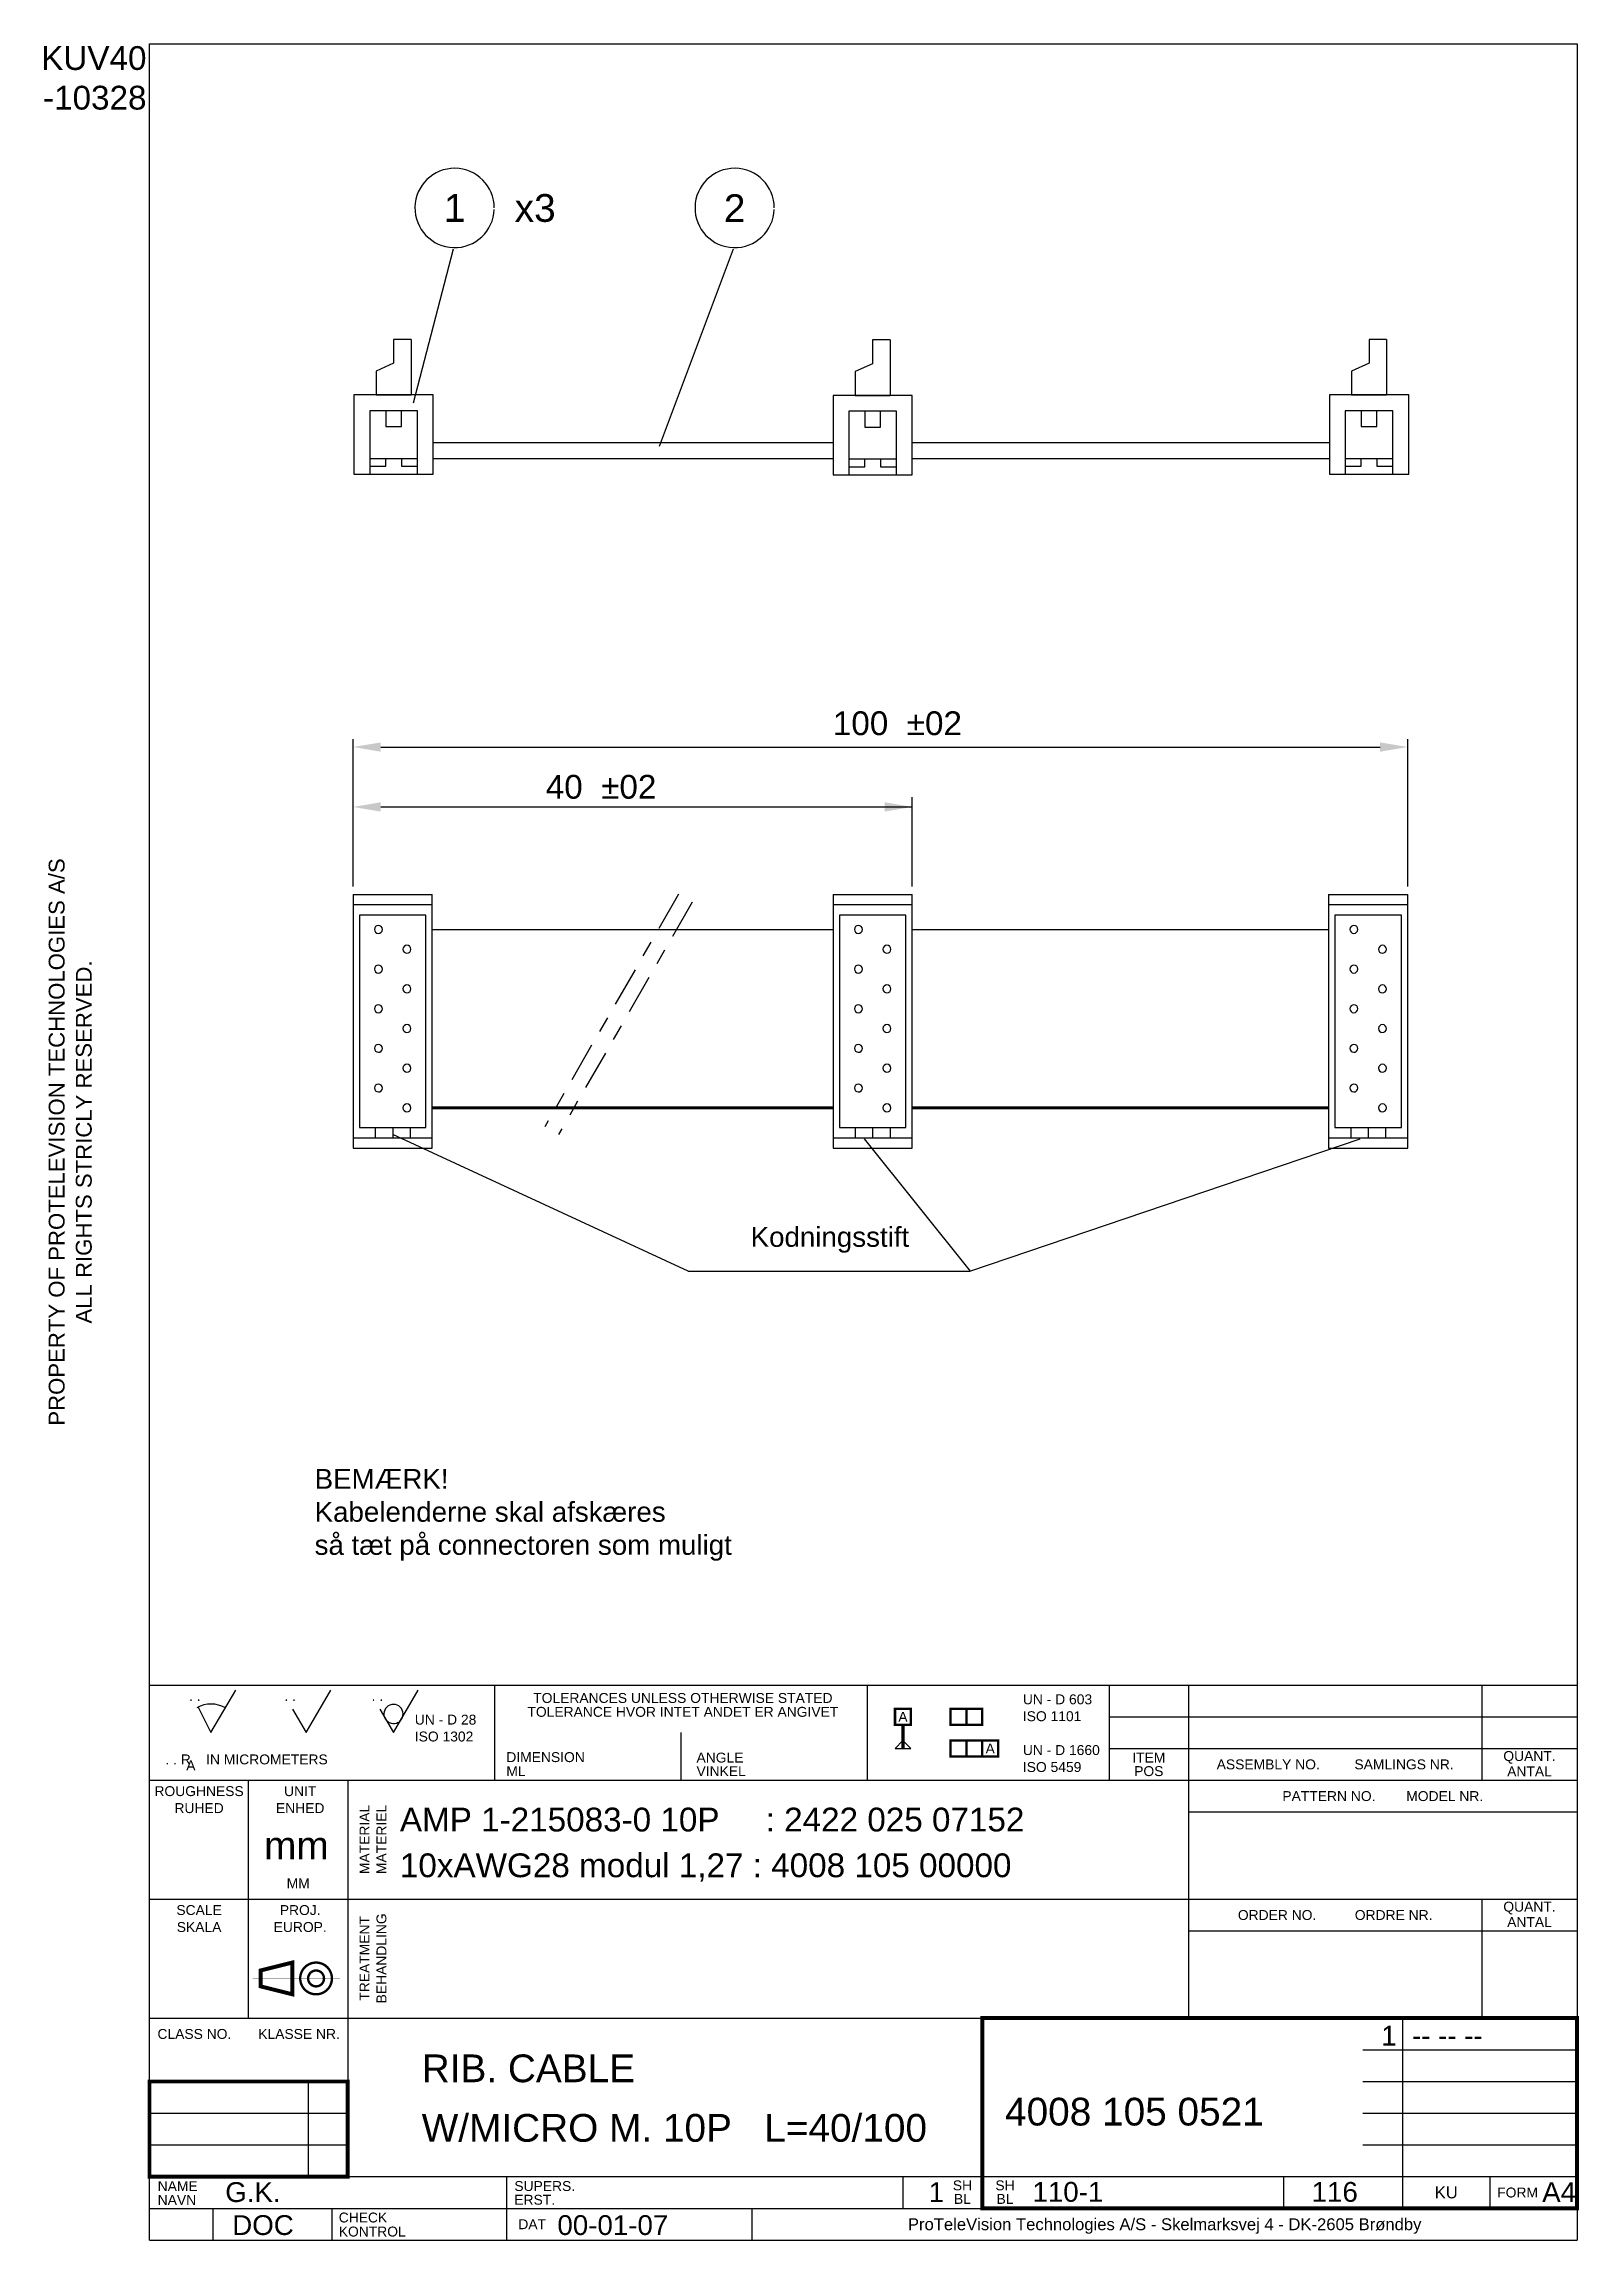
# Model space of a CAD drawing. Extents: x 7 to 200, y 10 to 287.
import ezdxf
from ezdxf.enums import TextEntityAlignment as Align

# ---------------------------------------------------------------- set-up
doc = ezdxf.new("R2010")
doc.units = 0
doc.header["$MEASUREMENT"] = 0
doc.linetypes.add('CENT', pattern=[11, 5, -2, 2, -2])
doc.linetypes.add('CENTER', pattern=[2, 1.25, -0.25, 0.25, -0.25])
doc.layers.get('0').update_dxf_attribs({"linetype": 'CONTINUOUS'})
doc.layers.add('110-1', color=10, linetype='CONTINUOUS')
doc.layers.add('110-1M', color=3, linetype='CONTINUOUS')
doc.styles.get("Standard").update_dxf_attribs({"font": 'ARIAL.TTF'})
doc.styles.add('TXT', font='ARIAL.TTF')
doc.styles.add('UV', font='ARIAL.TTF')

msp = doc.modelspace()

# ---------------------------------------------------------------- linework, layer by layer
at = {"color": 1, "linetype": 'ByBlock'}
for p, q in [((45.66, 180.71), (45.66, 199.32)), ((49.16, 198.32), (175.16, 198.32)), ((178.66, 180.71), (178.66, 199.32)), ((116.18, 180.71), (116.18, 191.99)), ((49.16, 190.76), (116.18, 190.76))]:
    msp.add_line(p, q, dxfattribs=at)
for points in [[(49.16, 197.73), (49.16, 198.9), (45.66, 198.32)], [(175.16, 197.73), (175.16, 198.9), (178.66, 198.32)], [(49.16, 190.18), (49.16, 191.35), (45.66, 190.76)], [(112.68, 190.18), (112.68, 191.35), (116.18, 190.76)]]:
    msp.add_solid(points, dxfattribs=at)
at = {"layer": '110-1'}
for p, q in [((45, 67), (45, 50)), ((65, 18), (65, 14)), ((43, 14), (43, 10))]:
    msp.add_line(p, q, dxfattribs=at)
for points in [[(20, 10), (20, 287), (200, 287), (200, 10)], [(20, 80), (200, 80)], [(26.15, 77.23), (27.75, 74), (30.87, 79.37)], [(38.04, 76.97), (39.75, 74), (42.87, 79.37)], [(49.04, 76.97), (50.75, 74), (53.87, 79.37)], [(63.5, 80), (63.5, 68)], [(110.5, 80), (110.5, 68)], [(141, 80), (141, 68)], [(151, 80), (151, 38)], [(188, 80), (188, 68)], [(141, 76), (200, 76)], [(87, 74), (87, 68)], [(141, 72), (200, 72)], [(20, 68), (200, 68)], [(32.5, 38), (32.5, 68)], [(45, 68), (45, 18)], [(151.09, 64.01), (200.09, 64.01)], [(20, 53), (200, 53)], [(188, 53), (188, 38)], [(151, 49), (200, 49)], [(20, 38), (200, 38)], [(178, 38), (178, 14)], [(173, 34), (200, 34)], [(40, 30), (40, 18)], [(173, 30), (200, 30)], [(20, 26), (45, 26)], [(173, 26), (200, 26)], [(20, 22), (45, 22)], [(173, 22), (200, 22)], [(20, 18), (200, 18)], [(65, 18), (65, 10)], [(115, 18), (115, 14)], [(125, 18), (125, 14)], [(163, 18), (163, 14)], [(189, 18), (189, 14)], [(20, 14), (200, 14)], [(28, 14), (28, 10)], [(43, 14), (43, 10)], [(96, 10), (96, 14)], [(20, 10), (200, 10)]]:
    msp.add_lwpolyline(points, dxfattribs=at)
for points, const_width in [([(114, 77), (116, 77), (116, 75), (114, 75)], 0.3), ([(121, 75), (123, 75), (123, 77), (121, 77)], 0.3), ([(123, 75), (125, 75), (125, 77), (123, 77)], 0.3), ([(121, 71), (123, 71), (123, 73), (121, 73)], 0.3), ([(123, 71), (125, 71), (125, 73), (123, 73)], 0.3), ([(125, 73), (127, 73), (127, 71), (125, 71)], 0.3), ([(125, 14), (200, 14), (200, 38), (125, 38)], 0.5)]:
    msp.add_lwpolyline(points, close=True, dxfattribs=dict(at, const_width=const_width))
for points, const_width in [([(115, 75), (115, 72)], 0.4), ([(34, 42), (38, 41), (38, 45), (34, 44), (34, 42)], 0.5), ([(20, 18), (45, 18), (45, 30), (20, 30), (20, 18)], 0.5)]:
    msp.add_lwpolyline(points, dxfattribs=dict(at, const_width=const_width))
msp.add_lwpolyline([(114, 72), (116, 72), (115, 73)], close=True, dxfattribs=at)
at = {"layer": '110-1', "color": 13, "const_width": 0.3}
for points in [[(39, 43, 1), (43, 43, 1)], [(40, 43, 1), (42, 43, 1)]]:
    msp.add_lwpolyline(points, format="xyb", close=True, dxfattribs=at)
at = {"layer": '110-1', "color": 2, "linetype": 'CENTER', "const_width": 0.02}
for points in [[(41, 46), (41, 40)], [(33, 43), (44, 43)]]:
    msp.add_lwpolyline(points, dxfattribs=at)
at = {"layer": '110-1'}
for centre, radius, start, end in [((27.75, 74), 3.61, 59.8382, 119.8382), ((50.76, 76.36), 1.21, 306.4848, 299.2477)]:
    msp.add_arc(centre, radius, start, end, dxfattribs=at)
at = {"layer": '110-1M', "color": 3}
for p, q in [((50.78, 249.73), (50.78, 246.73)), ((52.98, 249.73), (50.78, 249.73)), ((52.98, 249.73), (52.98, 242.73)), ((113.38, 249.67), (111.18, 249.67)), ((111.18, 249.67), (111.18, 246.67)), ((113.38, 249.67), (113.38, 242.67)), ((175.97, 249.73), (173.77, 249.73)), ((173.77, 249.73), (173.77, 246.73)), ((175.97, 249.73), (175.97, 242.73)), ((45.78, 242.73), (45.78, 232.73)), ((55.78, 242.73), (45.78, 242.73)), ((48.58, 242.73), (52.98, 242.73)), ((55.78, 232.73), (55.78, 242.73)), ((116.18, 242.67), (106.18, 242.67)), ((106.18, 242.67), (106.18, 232.67)), ((108.98, 242.67), (113.38, 242.67)), ((116.18, 232.67), (116.18, 242.67)), ((178.77, 242.73), (168.77, 242.73)), ((168.77, 242.73), (168.77, 232.73)), ((171.57, 242.73), (175.97, 242.73)), ((178.77, 232.73), (178.77, 242.73)), ((47.78, 240.73), (47.78, 232.73)), ((53.78, 240.73), (47.78, 240.73)), ((49.78, 240.73), (49.78, 238.73)), ((49.78, 238.73), (51.78, 238.73)), ((51.78, 238.73), (51.78, 240.73)), ((53.78, 232.73), (53.78, 240.73)), ((114.18, 240.67), (108.18, 240.67)), ((108.18, 240.67), (108.18, 232.67)), ((110.18, 240.67), (110.18, 238.67)), ((110.18, 238.67), (112.18, 238.67)), ((112.18, 238.67), (112.18, 240.67)), ((114.18, 232.67), (114.18, 240.67)), ((176.77, 240.73), (170.77, 240.73)), ((170.77, 240.73), (170.77, 232.73)), ((172.77, 240.73), (172.77, 238.73)), ((172.77, 238.73), (174.77, 238.73)), ((174.77, 238.73), (174.77, 240.73)), ((176.77, 232.73), (176.77, 240.73)), ((45.78, 232.73), (55.78, 232.73)), ((47.78, 234.73), (47.78, 233.73)), ((47.78, 234.73), (53.78, 234.73)), ((47.78, 233.73), (49.78, 233.73)), ((49.78, 233.73), (49.78, 234.73)), ((51.78, 234.73), (51.78, 233.73)), ((51.78, 233.73), (53.78, 233.73)), ((53.78, 233.73), (53.78, 234.73)), ((108.18, 234.67), (114.18, 234.67)), ((108.18, 234.67), (108.18, 233.67)), ((108.18, 233.67), (110.18, 233.67)), ((110.18, 233.67), (110.18, 234.67)), ((112.18, 234.67), (112.18, 233.67)), ((112.18, 233.67), (114.18, 233.67)), ((114.18, 233.67), (114.18, 234.67)), ((168.77, 232.73), (178.77, 232.73)), ((170.77, 234.73), (176.77, 234.73)), ((170.77, 234.73), (170.77, 233.73)), ((170.77, 233.73), (172.77, 233.73)), ((172.77, 233.73), (172.77, 234.73)), ((174.77, 234.73), (174.77, 233.73)), ((174.77, 233.73), (176.77, 233.73)), ((176.77, 233.73), (176.77, 234.73)), ((106.18, 232.67), (116.18, 232.67)), ((45.66, 179.71), (45.66, 147.71)), ((45.66, 179.71), (55.66, 179.71)), ((55.66, 178.41), (45.66, 178.41)), ((55.66, 147.71), (55.66, 179.71)), ((106.18, 179.71), (106.18, 147.71)), ((106.18, 179.71), (116.18, 179.71)), ((116.18, 178.41), (106.18, 178.41)), ((116.18, 147.71), (116.18, 179.71)), ((168.66, 179.71), (178.66, 179.71)), ((168.66, 179.71), (168.66, 147.71)), ((178.66, 178.41), (168.66, 178.41)), ((178.66, 147.71), (178.66, 179.71)), ((54.86, 177.11), (46.46, 177.11)), ((46.46, 177.11), (46.46, 150.31)), ((54.86, 150.31), (54.86, 177.11)), ((115.38, 177.11), (106.98, 177.11)), ((106.98, 177.11), (106.98, 150.31)), ((115.38, 150.31), (115.38, 177.11)), ((169.46, 177.11), (169.46, 150.31)), ((177.86, 177.11), (169.46, 177.11)), ((177.86, 150.31), (177.86, 177.11)), ((46.46, 150.31), (54.86, 150.31)), ((50.66, 150.31), (50.66, 149.01)), ((52.86, 150.31), (52.86, 149.01)), ((106.98, 150.31), (115.38, 150.31)), ((111.18, 150.31), (111.18, 149.01)), ((113.38, 150.31), (113.38, 149.01)), ((169.46, 150.31), (177.86, 150.31)), ((173.66, 150.31), (173.66, 149.01)), ((175.86, 150.31), (175.86, 149.01)), ((45.66, 149.01), (55.66, 149.01)), ((45.66, 147.71), (55.66, 147.71)), ((106.18, 149.01), (116.18, 149.01)), ((106.18, 147.71), (116.18, 147.71)), ((168.66, 149.01), (178.66, 149.01)), ((168.66, 147.71), (178.66, 147.71))]:
    msp.add_line(p, q, dxfattribs=at)
at = {"layer": '110-1M', "color": 3, "linetype": 'ByBlock'}
for p, q in [((55.78, 236.73), (106.18, 236.73)), ((116.18, 236.73), (168.77, 236.73)), ((55.78, 234.73), (106.18, 234.73)), ((116.18, 234.73), (168.77, 234.73))]:
    msp.add_line(p, q, dxfattribs=at)
at = {"layer": '110-1M', "color": 1}
for points in [[(58.27, 261.1), (53.23, 241.68)], [(93.58, 261.1), (84.27, 236.24)], [(87.92, 132.2), (50.69, 149.44)], [(87.92, 132.2), (123.44, 132.2), (172.64, 148.92)], [(123.52, 132.2), (110.16, 148.92)]]:
    msp.add_lwpolyline(points, dxfattribs=at)
at = {"layer": '110-1M', "color": 3}
for points in [[(50.78, 246.73), (48.58, 245.73)], [(111.18, 246.67), (108.98, 245.67)], [(173.77, 246.73), (171.57, 245.73)], [(48.58, 245.73), (48.58, 242.73)], [(108.98, 245.67), (108.98, 242.67)], [(171.57, 245.73), (171.57, 242.73)], [(55.66, 175.31), (106.18, 175.31)], [(116.18, 175.31), (168.66, 175.31)], [(48.46, 150.31), (48.46, 149.01)], [(108.98, 150.31), (108.98, 149.01)], [(171.46, 150.31), (171.46, 149.01)]]:
    msp.add_lwpolyline(points, dxfattribs=at)
at = {"layer": '110-1M', "color": 1, "linetype": 'CENT'}
for points in [[(86.7, 179.77), (69.84, 150.43)], [(88.44, 178.77), (71.57, 149.43)]]:
    msp.add_lwpolyline(points, dxfattribs=at)
at = {"layer": '110-1M', "color": 3, "const_width": 0.4}
for points in [[(55.66, 152.81), (106.18, 152.81)], [(116.18, 152.81), (168.66, 152.81)]]:
    msp.add_lwpolyline(points, dxfattribs=at)
at = {"layer": '110-1M', "color": 3}
for centre, radius, start, end in [((58.47, 266.31), 5, 0, 357.9436), ((93.78, 266.31), 5, 0, 357.9436), ((48.86, 175.31), 0.5, 360, 358.9544), ((109.38, 175.31), 0.5, 360, 358.9544), ((171.86, 175.31), 0.5, 360, 358.9544), ((52.46, 172.81), 0.5, 360, 358.9544), ((112.98, 172.81), 0.5, 360, 358.9544), ((175.46, 172.81), 0.5, 360, 358.9544), ((48.86, 170.31), 0.5, 360, 358.9544), ((109.38, 170.31), 0.5, 360, 358.9544), ((171.86, 170.31), 0.5, 360, 358.9544), ((52.46, 167.81), 0.5, 360, 358.9544), ((112.98, 167.81), 0.5, 360, 358.9544), ((175.46, 167.81), 0.5, 360, 358.9544), ((48.86, 165.31), 0.5, 360, 358.9544), ((109.38, 165.31), 0.5, 360, 358.9544), ((171.86, 165.31), 0.5, 360, 358.9544), ((48.86, 160.31), 0.5, 360, 358.9544), ((52.46, 162.81), 0.5, 360, 358.9544), ((109.38, 160.31), 0.5, 360, 358.9544), ((112.98, 162.81), 0.5, 360, 358.9544), ((171.86, 160.31), 0.5, 360, 358.9544), ((175.46, 162.81), 0.5, 360, 358.9544), ((52.46, 157.81), 0.5, 360, 358.9544), ((112.98, 157.81), 0.5, 360, 358.9544), ((175.46, 157.81), 0.5, 360, 358.9544), ((48.86, 155.31), 0.5, 360, 358.9544), ((109.38, 155.31), 0.5, 360, 358.9544), ((171.86, 155.31), 0.5, 360, 358.9544), ((52.46, 152.81), 0.5, 360, 358.9544), ((112.98, 152.81), 0.5, 360, 358.9544), ((175.46, 152.81), 0.5, 360, 358.9544)]:
    msp.add_arc(centre, radius, start, end, dxfattribs=at)

# ---------------------------------------------------------------- texts
at = {"color": 7, "linetype": 'ByBlock', "style": 'TXT'}
for s, p in [('100  ±02', (106.16, 199.82)), ('40  ±02', (69.96, 191.8))]:
    msp.add_text(s, height=3, dxfattribs=at).set_placement(p)
at = {"layer": '110-1', "color": 7}
for s, p in [('PROPERTY OF PROTELEVISION TECHNOLOGIES A/S', (9.29, 148.5)), ('ALL RIGHTS STRICLY RESERVED.', (12.71, 148.5))]:
    msp.add_text(s, height=2, rotation=90, dxfattribs=at).set_placement(p, align=Align.CENTER)
for s, height, style, p in [('. .', 1.25, 'UV', (25, 78)), ('. .', 1.25, 'UV', (37, 78)), ('. .', 1.25, 'UV', (48, 78)), ('UN - D 603', 1.25, 'UV', (130.12, 77.58)), ('UN - D 28', 1.25, 'UV', (53.45, 75.02)), ('ISO 1101', 1.25, 'UV', (130.12, 75.45)), ('ISO 1302 ', 1.25, 'UV', (53.45, 72.89)), ('UN - D 1660', 1.25, 'UV', (130.12, 71.18)), ('. . R    IN MICROMETERS', 1.25, 'UV', (22, 70)), ('A', 1.25, 'UV', (24.63, 69.24)), ('DIMENSION', 1.25, 'UV', (64.99, 70.29)), ('ML', 1.25, 'UV', (64.99, 68.52)), ('ANGLE', 1.25, 'UV', (88.97, 70.23)), ('VINKEL', 1.25, 'UV', (88.97, 68.52)), ('ISO 5459', 1.25, 'UV', (130.12, 69.04)), ('1  -- -- --', 2.5, 'TXT', (175.3, 34.53)), ('NAME', 1.25, 'UV', (21.03, 16.18)), ('G.K.', 2.5, 'TXT', (29.55, 14.8)), ('SUPERS.', 1.25, 'UV', (66, 16.19)), ('1', 2.5, 'TXT', (118.25, 14.8)), ('110-1', 2.5, 'TXT', (131.33, 14.83)), ('116', 2.5, 'TXT', (166.53, 14.83)), ('A4', 2.5, 'TXT', (195.6, 14.8)), ('NAVN', 1.25, 'UV', (21.03, 14.44)), ('ERST.', 1.25, 'UV', (66, 14.46)), ('DOC', 2.5, 'TXT', (30.43, 10.64)), ('CHECK', 1.25, 'UV', (43.86, 12.22)), ('KONTROL', 1.25, 'UV', (43.86, 10.45)), ('00-01-07', 2.5, 'TXT', (71.43, 10.64))]:
    msp.add_text(s, height=height, dxfattribs=dict(at, style=style)).set_placement(p)
at = {"layer": '110-1', "color": 7, "style": 'UV'}
for s, p in [('TOLERANCES UNLESS OTHERWISE STATED', (87.25, 77.75)), ('TOLERANCE HVOR INTET ANDET ER ANGIVET', (87.25, 76)), ('ROUGHNESS', (26.25, 66)), ('UNIT', (39, 66)), ('RUHED', (26.25, 63.86)), ('ENHED', (39, 63.86)), ('MM', (38.75, 54.37)), ('SCALE', (26.25, 51)), ('SKALA', (26.25, 48.86)), ('EUROP.', (39, 48.86)), ('PROJ.', (39, 51))]:
    msp.add_text(s, height=1.25, dxfattribs=at).set_placement(p, align=Align.CENTER)
for s, height, p in [('A', 1.25, (115, 76)), ('A', 1.25, (126, 72)), ('ITEM', 1.25, (146, 70.85)), ('POS', 1.25, (146, 69.15)), ('ASSEMBLY NO.         SAMLINGS NR.', 1.25, (169.5, 70)), ('QUANT.', 1.25, (194, 70.89)), ('ANTAL', 1.25, (194, 69.11)), ('PATTERN NO.        MODEL NR.', 1.25, (175.5, 66)), ('QUANT.', 1.25, (194, 51.89)), ('ORDER NO.          ORDRE NR.', 1.25, (169.5, 51)), ('ANTAL', 1.25, (194, 50.11)), ('CLASS NO.       KLASSE NR.', 1.25, (32.5, 36)), ('SH', 1.25, (122.5, 16.9)), ('SH', 1.25, (127.87, 16.9)), ('KU', 1.5, (183.5, 16)), ('FORM', 1.25, (192.5, 16)), ('BL', 1.25, (122.5, 15.19)), ('BL', 1.25, (127.87, 15.19)), ('DAT', 1.25, (68.25, 12)), ('ProTeleVision Technologies A/S - Skelmarksvej 4 - DK-2605 Brøndby', 1.5, (148, 11.81))]:
    msp.add_text(s, height=height, dxfattribs=at).set_placement(p, align=Align.MIDDLE)
for s, p in [('MATERIAL', (47.11, 60.53)), ('MATERIEL', (49.24, 60.53)), ('TREATMENT', (47.11, 45.53)), ('BEHANDLING', (49.24, 45.53))]:
    msp.add_text(s, height=1.25, rotation=90, dxfattribs=at).set_placement(p, align=Align.MIDDLE)
at = {"layer": '110-1M', "color": 7, "style": 'TXT'}
for s, p in [('KUV40', (19.62, 283.72)), ('-10328', (19.62, 278.72))]:
    msp.add_text(s, height=3, dxfattribs=at).set_placement(p, align=Align.RIGHT)
for s, p in [('1', (58.47, 266.31)), ('x3', (68.63, 266.31)), ('2', (93.78, 266.31))]:
    msp.add_text(s, height=3.5, dxfattribs=at).set_placement(p, align=Align.MIDDLE)
msp.add_text('Kodningsstift', height=2.5, dxfattribs=at).set_placement((105.79, 135.28), align=Align.CENTER)
for s, height, p in [('BEMÆRK!', 2.5, (40.82, 104.76)), ('Kabelenderne skal afskæres', 2.5, (40.82, 100.6)), ('så tæt på connectoren som muligt', 2.5, (40.82, 96.43)), ('AMP 1-215083-0 10P     : 2422 025 07152', 3, (51.57, 61.54)), ('mm', 3.5, (34.45, 58.03)), ('10xAWG28 modul 1,27 : 4008 105 00000', 3, (51.57, 55.77)), ('1  -- -- --', 2.5, (175.3, 34.53)), ('RIB. CABLE', 3.5, (54.32, 29.91)), ('4008 105 0521', 3.5, (127.87, 24.45)), ('W/MICRO M. 10P   L=40/100', 3.5, (54.32, 22.4)), ('G.K.', 2.5, (29.55, 14.8)), ('1', 2.5, (118.25, 14.8)), ('110-1', 2.5, (131.33, 14.83)), ('A4', 2.5, (195.6, 14.8))]:
    msp.add_text(s, height=height, dxfattribs=at).set_placement(p)

doc.saveas('drawing.dxf')
